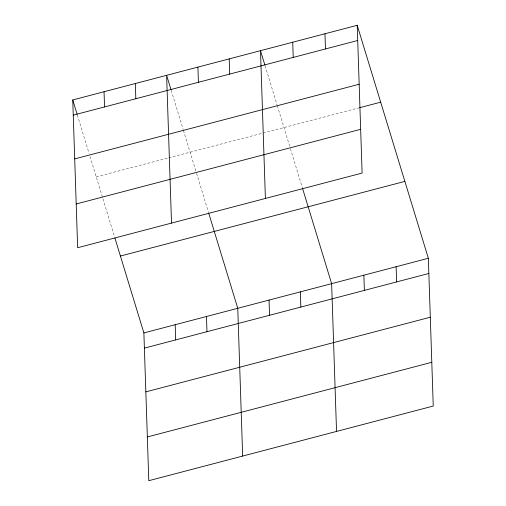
<?xml version="1.0" encoding="UTF-8"?>
<svg xmlns="http://www.w3.org/2000/svg" width="506" height="506" viewBox="0 0 506 506"><rect width="100%" height="100%" fill="white"/><g stroke="black" fill="none" stroke-linecap="round" stroke-linejoin="round"><path stroke-width="0.38" stroke-dasharray="2.53 1.9" d="M96.229 176.834L167.967 158.011M168.726 157.809L358.944 107.886M265.093 65.755L277.067 104.951M277.294 105.703L290.191 147.935M290.419 148.688L302.398 187.916M171.224 90.391L183.191 129.587M183.425 130.339L196.315 172.571M196.549 173.324L208.529 212.552M77.355 115.026L89.094 153.47M90.011 156.487L114.426 236.435"/><path stroke-width="0.76" d="M357.211 25.3L362.113 173.071L77.652 247.725L72.75 99.954L357.211 25.3L428.348 258.275L433.25 406.046L148.789 480.7L143.887 332.929L114.887 237.94M73.256 115.147L357.71 40.493M74.705 158.897L359.165 84.243M359.69 107.689L380.683 102.18M76.204 203.975L360.658 129.321M120.415 256.049L404.87 181.395M143.887 332.929L428.348 258.275M144.393 348.122L428.854 273.468M145.842 391.872L430.302 317.218M147.341 436.95L431.795 362.296M264.866 65.002L260.495 50.682L265.397 198.453M302.626 188.668L331.632 283.657L336.534 431.428M170.996 89.638L166.619 75.318L171.521 223.089M208.757 213.304L237.763 308.293L242.665 456.064M72.75 99.954L77.121 114.274M396.109 266.732L396.615 281.931M363.871 275.194L364.377 290.387M324.972 33.763L325.472 48.956M292.734 42.219L293.233 57.418M300.343 291.867L300.842 307.06M269.053 300.077L269.553 315.276M229.205 58.892L229.705 74.091M206.473 316.503L206.973 331.696M197.909 67.108L198.415 82.301M175.177 324.713L175.683 339.912M135.33 83.528L135.836 98.727M104.04 91.744L104.546 106.937"/></g></svg>
